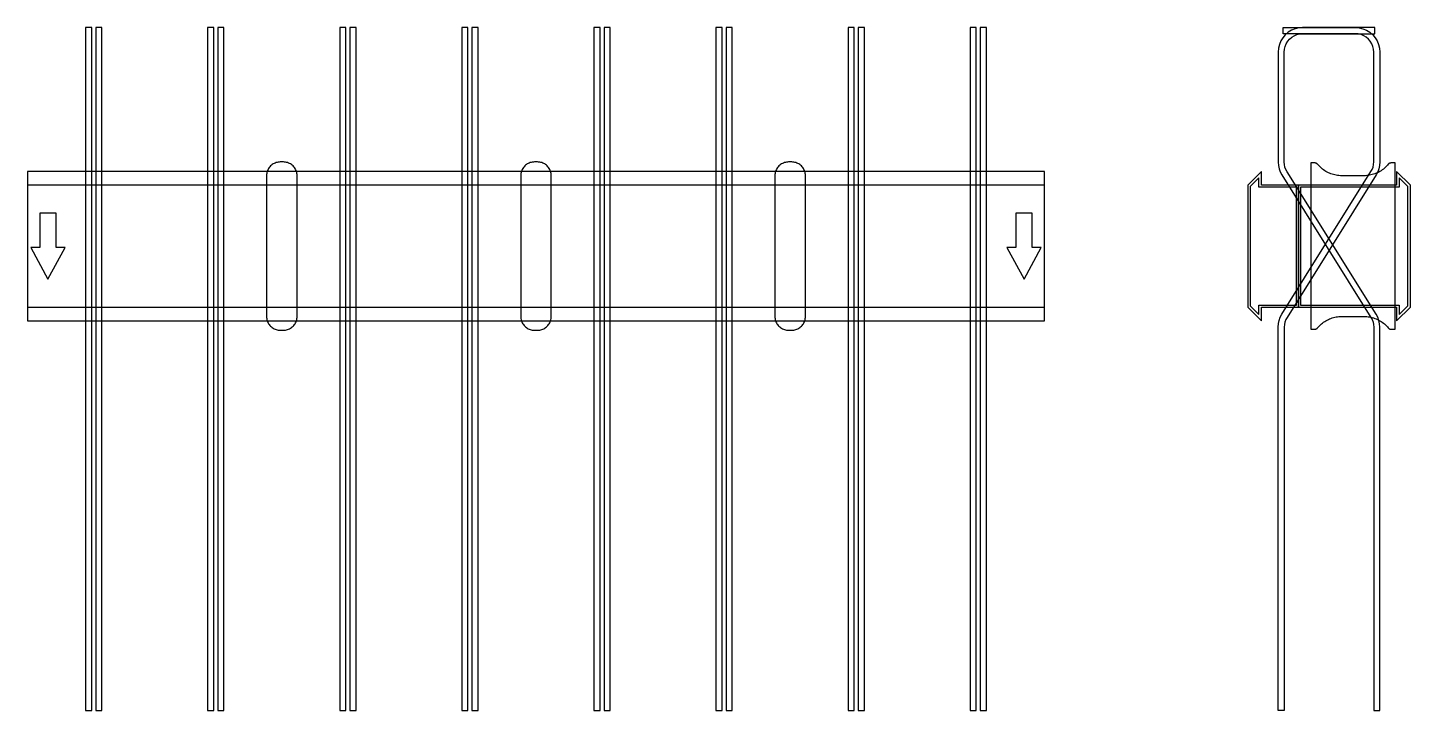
# Model space of a CAD drawing. Extents: x 0 to 1360, y -457 to 215.
import ezdxf

# ---------------------------------------------------------------- set-up
doc = ezdxf.new("R2010")
doc.units = 0
doc.layers.add('Halfen', color=7, linetype='CONTINUOUS')

msp = doc.modelspace()

# ---------------------------------------------------------------- linework, layer by layer
at = {"layer": 'Halfen', "color": 7}
for points in [[(63, -456.927), (63, 214.971), (57, 214.971), (57, -456.927)], [(73, -456.927), (73, 214.971), (67, 214.971), (67, -456.927)], [(183, -456.927), (183, 214.971), (177, 214.971), (177, -456.927)], [(193, -456.927), (193, 214.971), (187, 214.971), (187, -456.927)], [(313, -456.927), (313, 214.971), (307, 214.971), (307, -456.927)], [(323, -456.927), (323, 214.971), (317, 214.971), (317, -456.927)], [(433, -456.927), (433, 214.971), (427, 214.971), (427, -456.927)], [(443, -456.927), (443, 214.971), (437, 214.971), (437, -456.927)], [(563, -456.927), (563, 214.971), (557, 214.971), (557, -456.927)], [(573, -456.927), (573, 214.971), (567, 214.971), (567, -456.927)], [(683, -456.927), (683, 214.971), (677, 214.971), (677, -456.927)], [(693, -456.927), (693, 214.971), (687, 214.971), (687, -456.927)], [(813, -456.927), (813, 214.971), (807, 214.971), (807, -456.927)], [(823, -456.927), (823, 214.971), (817, 214.971), (817, -456.927)], [(933, -456.927), (933, 214.971), (927, 214.971), (927, -456.927)], [(943, -456.927), (943, 214.971), (937, 214.971), (937, -456.927)], [(1230, -456.898), (1230, -79.686), (1230.234, -76.346), (1230.93, -73.071), (1232.075, -69.925), (1233.647, -66.968), (1321.265, 73.25), (1322.444, 75.467), (1323.303, 77.827), (1323.825, 80.283), (1324, 82.788), (1324, 191), (1323.778, 193.816), (1323.119, 196.562), (1322.038, 199.172), (1320.562, 201.58), (1318.728, 203.728), (1316.58, 205.562), (1314.172, 207.038), (1311.562, 208.119), (1308.816, 208.778), (1306, 209), (1235, 209), (1235, 215), (1306, 215), (1309.754, 214.705), (1313.416, 213.825), (1316.896, 212.384), (1320.107, 210.416), (1322.971, 207.971), (1325.416, 205.107), (1327.384, 201.896), (1328.825, 198.416), (1329.705, 194.754), (1330, 191), (1330, 82.788), (1329.766, 79.448), (1329.07, 76.173), (1327.925, 73.027), (1326.353, 70.07), (1238.735, -70.148), (1237.556, -72.365), (1236.697, -74.725), (1236.175, -77.181), (1236, -79.686), (1236, -456.898)], [(1330, -456.927), (1330, -79.715), (1329.766, -76.375), (1329.07, -73.1), (1327.925, -69.953), (1326.353, -66.997), (1238.735, 73.221), (1237.556, 75.438), (1236.697, 77.798), (1236.175, 80.255), (1236, 82.76), (1236, 190.971), (1236.222, 193.787), (1236.881, 196.534), (1237.962, 199.143), (1239.438, 201.551), (1241.272, 203.699), (1243.42, 205.534), (1245.828, 207.009), (1248.438, 208.09), (1251.184, 208.75), (1254, 208.971), (1325, 208.971), (1325, 214.971), (1254, 214.971), (1250.246, 214.676), (1246.584, 213.797), (1243.104, 212.355), (1239.893, 210.388), (1237.029, 207.942), (1234.584, 205.078), (1232.616, 201.867), (1231.175, 198.388), (1230.295, 194.726), (1230, 190.971), (1230, 82.76), (1230.234, 79.419), (1230.93, 76.144), (1232.075, 72.998), (1233.647, 70.042), (1321.265, -70.177), (1322.444, -72.394), (1323.303, -74.754), (1323.825, -77.21), (1324, -79.715), (1324, -456.927)], [(265, -69.3), (265, -56.8), (265, 69.3), (264.958, 70.359), (264.834, 71.412), (264.627, 72.452), (264.339, 73.472), (263.972, 74.466), (263.529, 75.429), (263.011, 76.354), (262.422, 77.235), (261.765, 78.068), (261.046, 78.846), (260.268, 79.565), (259.435, 80.222), (258.554, 80.811), (257.629, 81.329), (256.666, 81.772), (255.672, 82.139), (254.652, 82.427), (253.612, 82.634), (252.559, 82.758), (251.5, 82.8), (248.5, 82.8), (247.441, 82.758), (246.388, 82.634), (245.348, 82.427), (244.328, 82.139), (243.334, 81.772), (242.371, 81.329), (241.446, 80.811), (240.565, 80.222), (239.732, 79.565), (238.954, 78.846), (238.235, 78.068), (237.578, 77.235), (236.989, 76.354), (236.471, 75.429), (236.028, 74.466), (235.661, 73.472), (235.373, 72.452), (235.166, 71.412), (235.042, 70.359), (235, 69.3), (235, -56.8), (235, -69.3), (235.042, -70.359), (235.166, -71.412), (235.373, -72.452), (235.661, -73.472), (236.028, -74.466), (236.471, -75.429), (236.989, -76.354), (237.578, -77.235), (238.235, -78.068), (238.954, -78.846), (239.732, -79.565), (240.565, -80.222), (241.446, -80.811), (242.371, -81.329), (243.334, -81.772), (244.328, -82.139), (245.348, -82.427), (246.388, -82.634), (247.441, -82.758), (248.5, -82.8), (251.5, -82.8), (252.559, -82.758), (253.612, -82.634), (254.652, -82.427), (255.672, -82.139), (256.666, -81.772), (257.629, -81.329), (258.554, -80.811), (259.435, -80.222), (260.268, -79.565), (261.046, -78.846), (261.765, -78.068), (262.422, -77.235), (263.011, -76.354), (263.529, -75.429), (263.972, -74.466), (264.339, -73.472), (264.627, -72.452), (264.834, -71.412), (264.958, -70.359), (265, -69.3)], [(515, -69.3), (515, -56.8), (515, 69.3), (514.958, 70.359), (514.834, 71.412), (514.627, 72.452), (514.339, 73.472), (513.972, 74.466), (513.529, 75.429), (513.011, 76.354), (512.422, 77.235), (511.765, 78.068), (511.046, 78.846), (510.268, 79.565), (509.435, 80.222), (508.554, 80.811), (507.629, 81.329), (506.666, 81.772), (505.672, 82.139), (504.652, 82.427), (503.612, 82.634), (502.559, 82.758), (501.5, 82.8), (498.5, 82.8), (497.441, 82.758), (496.388, 82.634), (495.348, 82.427), (494.328, 82.139), (493.334, 81.772), (492.371, 81.329), (491.446, 80.811), (490.565, 80.222), (489.732, 79.565), (488.954, 78.846), (488.235, 78.068), (487.578, 77.235), (486.989, 76.354), (486.471, 75.429), (486.028, 74.466), (485.661, 73.472), (485.373, 72.452), (485.166, 71.412), (485.042, 70.359), (485, 69.3), (485, -56.8), (485, -69.3), (485.042, -70.359), (485.166, -71.412), (485.373, -72.452), (485.661, -73.472), (486.028, -74.466), (486.471, -75.429), (486.989, -76.354), (487.578, -77.235), (488.235, -78.068), (488.954, -78.846), (489.732, -79.565), (490.565, -80.222), (491.446, -80.811), (492.371, -81.329), (493.334, -81.772), (494.328, -82.139), (495.348, -82.427), (496.388, -82.634), (497.441, -82.758), (498.5, -82.8), (501.5, -82.8), (502.559, -82.758), (503.612, -82.634), (504.652, -82.427), (505.672, -82.139), (506.666, -81.772), (507.629, -81.329), (508.554, -80.811), (509.435, -80.222), (510.268, -79.565), (511.046, -78.846), (511.765, -78.068), (512.422, -77.235), (513.011, -76.354), (513.529, -75.429), (513.972, -74.466), (514.339, -73.472), (514.627, -72.452), (514.834, -71.412), (514.958, -70.359), (515, -69.3)], [(765, -69.3), (765, -56.8), (765, 69.3), (764.958, 70.359), (764.834, 71.412), (764.627, 72.452), (764.339, 73.472), (763.972, 74.466), (763.529, 75.429), (763.011, 76.354), (762.422, 77.235), (761.765, 78.068), (761.046, 78.846), (760.268, 79.565), (759.435, 80.222), (758.554, 80.811), (757.629, 81.329), (756.666, 81.772), (755.672, 82.139), (754.652, 82.427), (753.612, 82.634), (752.559, 82.758), (751.5, 82.8), (748.5, 82.8), (747.441, 82.758), (746.388, 82.634), (745.348, 82.427), (744.328, 82.139), (743.334, 81.772), (742.371, 81.329), (741.446, 80.811), (740.565, 80.222), (739.732, 79.565), (738.954, 78.846), (738.235, 78.068), (737.578, 77.235), (736.989, 76.354), (736.471, 75.429), (736.028, 74.466), (735.661, 73.472), (735.373, 72.452), (735.166, 71.412), (735.042, 70.359), (735, 69.3), (735, -56.8), (735, -69.3), (735.042, -70.359), (735.166, -71.412), (735.373, -72.452), (735.661, -73.472), (736.028, -74.466), (736.471, -75.429), (736.989, -76.354), (737.578, -77.235), (738.235, -78.068), (738.954, -78.846), (739.732, -79.565), (740.565, -80.222), (741.446, -80.811), (742.371, -81.329), (743.334, -81.772), (744.328, -82.139), (745.348, -82.427), (746.388, -82.634), (747.441, -82.758), (748.5, -82.8), (751.5, -82.8), (752.559, -82.758), (753.612, -82.634), (754.652, -82.427), (755.672, -82.139), (756.666, -81.772), (757.629, -81.329), (758.554, -80.811), (759.435, -80.222), (760.268, -79.565), (761.046, -78.846), (761.765, -78.068), (762.422, -77.235), (763.011, -76.354), (763.529, -75.429), (763.972, -74.466), (764.339, -73.472), (764.627, -72.452), (764.834, -71.412), (764.958, -70.359), (765, -69.3)], [(1345, -81.8), (1345, 81.8), (1341, 81.8), (1340.846, 81.797), (1340.691, 81.786), (1340.538, 81.769), (1340.385, 81.746), (1340.234, 81.715), (1340.084, 81.678), (1339.936, 81.634), (1339.789, 81.584), (1339.646, 81.527), (1339.505, 81.464), (1339.366, 81.395), (1339.231, 81.32), (1339.1, 81.239), (1338.972, 81.153), (1338.848, 81.06), (1338.728, 80.963), (1338.613, 80.86), (1338.502, 80.752), (1338.397, 80.639), (1338.296, 80.522), (1337.41, 79.491), (1336.479, 78.5), (1335.505, 77.551), (1334.491, 76.646), (1333.437, 75.787), (1332.347, 74.975), (1331.222, 74.211), (1330.064, 73.499), (1328.876, 72.838), (1327.66, 72.23), (1326.418, 71.676), (1325.153, 71.178), (1323.867, 70.736), (1322.563, 70.351), (1321.243, 70.024), (1319.911, 69.756), (1318.567, 69.547), (1317.216, 69.397), (1315.859, 69.307), (1314.5, 69.277), (1292.5, 69.277), (1291.141, 69.307), (1289.784, 69.397), (1288.433, 69.547), (1287.089, 69.756), (1285.757, 70.024), (1284.437, 70.351), (1283.133, 70.736), (1281.847, 71.178), (1280.582, 71.676), (1279.34, 72.23), (1278.124, 72.838), (1276.936, 73.499), (1275.778, 74.211), (1274.653, 74.975), (1273.563, 75.787), (1272.509, 76.646), (1271.495, 77.551), (1270.521, 78.5), (1269.59, 79.491), (1268.704, 80.522), (1268.603, 80.639), (1268.498, 80.752), (1268.387, 80.86), (1268.272, 80.963), (1268.152, 81.06), (1268.028, 81.153), (1267.9, 81.239), (1267.769, 81.32), (1267.634, 81.395), (1267.495, 81.464), (1267.354, 81.527), (1267.211, 81.584), (1267.064, 81.634), (1266.916, 81.678), (1266.766, 81.715), (1266.615, 81.746), (1266.462, 81.769), (1266.309, 81.786), (1266.154, 81.797), (1266, 81.8), (1262, 81.8), (1262, -81.8), (1266, -81.8), (1266.154, -81.797), (1266.309, -81.786), (1266.462, -81.769), (1266.615, -81.746), (1266.766, -81.715), (1266.916, -81.678), (1267.064, -81.634), (1267.211, -81.584), (1267.354, -81.527), (1267.495, -81.464), (1267.634, -81.395), (1267.769, -81.32), (1267.9, -81.239), (1268.028, -81.153), (1268.152, -81.06), (1268.272, -80.963), (1268.387, -80.86), (1268.498, -80.752), (1268.603, -80.639), (1268.704, -80.522), (1269.59, -79.491), (1270.521, -78.5), (1271.495, -77.551), (1272.509, -76.646), (1273.563, -75.787), (1274.653, -74.975), (1275.778, -74.211), (1276.936, -73.499), (1278.124, -72.838), (1279.34, -72.23), (1280.582, -71.676), (1281.847, -71.178), (1283.133, -70.736), (1284.437, -70.351), (1285.757, -70.024), (1287.089, -69.756), (1288.433, -69.547), (1289.784, -69.397), (1291.141, -69.307), (1292.5, -69.277), (1314.5, -69.277), (1315.859, -69.307), (1317.216, -69.397), (1318.567, -69.547), (1319.911, -69.756), (1321.243, -70.024), (1322.563, -70.351), (1323.867, -70.736), (1325.153, -71.178), (1326.418, -71.676), (1327.66, -72.23), (1328.876, -72.838), (1330.064, -73.499), (1331.222, -74.211), (1332.347, -74.975), (1333.437, -75.787), (1334.491, -76.646), (1335.505, -77.551), (1336.479, -78.5), (1337.41, -79.491), (1338.296, -80.522), (1338.397, -80.639), (1338.502, -80.752), (1338.613, -80.86), (1338.728, -80.963), (1338.848, -81.06), (1338.972, -81.153), (1339.1, -81.239), (1339.231, -81.32), (1339.366, -81.395), (1339.505, -81.464), (1339.646, -81.527), (1339.789, -81.584), (1339.936, -81.634), (1340.084, -81.678), (1340.234, -81.715), (1340.385, -81.746), (1340.538, -81.769), (1340.691, -81.786), (1340.846, -81.797), (1341, -81.8)], [(0, -73.5), (1000, -73.5), (1000, 73.5), (0, 73.5)], [(1250, -60), (1250, 60), (1213.5, 60), (1213.5, 73.5), (1200, 60), (1200, -60), (1213.5, -73.5), (1213.5, -60)], [(1360, -60), (1360, 60), (1346.5, 73.5), (1346.5, 60), (1250, 60), (1250, -60), (1346.5, -60), (1346.5, -73.5)], [(0, -60), (1000, -60), (1000, 60), (0, 60)], [(1248, -58), (1248, 58), (1211, 58), (1211, 67.25), (1202.5, 58.75), (1202.5, -58.75), (1211, -67.25), (1211, -58)], [(1357.5, -58.75), (1357.5, 58.75), (1349, 67.25), (1349, 58), (1252, 58), (1252, -58), (1349, -58), (1349, -67.25)], [(20, -32.5), (37, -1.5), (28, -1.5), (28, 32.5), (12, 32.5), (12, -1.5), (3, -1.5)], [(980, -32.5), (997, -1.5), (988, -1.5), (988, 32.5), (972, 32.5), (972, -1.5), (963, -1.5)]]:
    msp.add_lwpolyline(points, close=True, dxfattribs=at)

doc.saveas('drawing.dxf')
